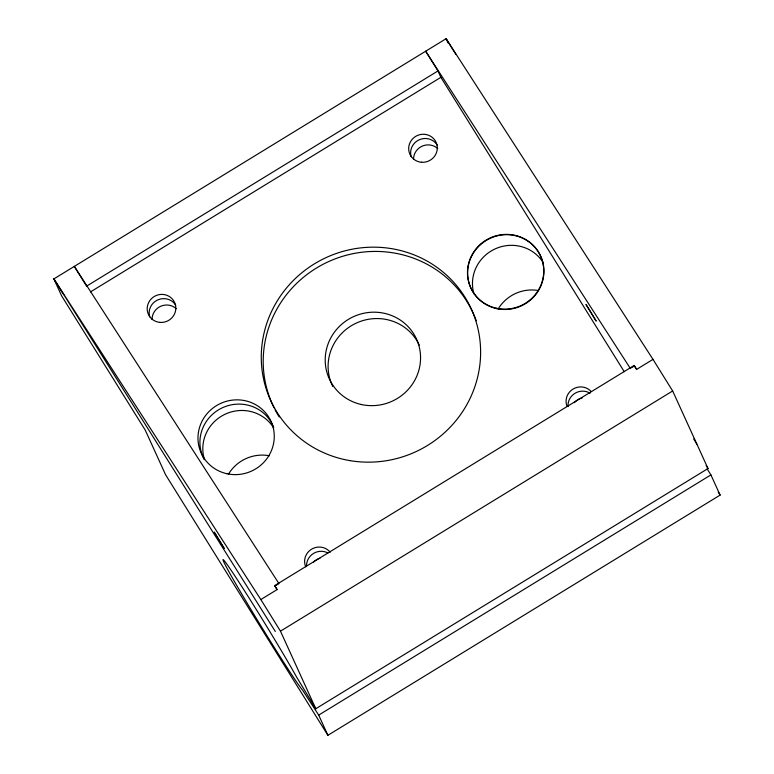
<?xml version="1.0" encoding="UTF-8"?>
<svg xmlns="http://www.w3.org/2000/svg" width="774" height="774" viewBox="0 0 774 774"><rect width="100%" height="100%" fill="white"/><g stroke="black" fill="none" stroke-linecap="round" stroke-linejoin="round"><path stroke-width="1.16" d="M327.895 735.3L165.588 474.752L145.251 430.131L61.639 295.91L53.89 278.911L446.105 38.7L652.985 359.378L672.654 390.967L708.007 468.531L315.792 708.732L296.626 677.095A76.694 2.341 58.5 0 0 233.158 573.311A76.694 2.341 58.5 0 0 245.184 599.85A76.694 2.341 58.5 0 0 302.421 689.895L318.695 715.108L327.895 735.3L720.11 495.089L710.909 474.907L707.146 468.86M630.307 368.405L425.671 51.21L437.968 70.947L86.611 286.138L74.323 266.401L278.95 583.596L275.883 585.473M90.548 291.875L440.88 77.323L437.968 70.947M275.302 631.468L53.89 278.911L260.838 599.55L277.111 589.585L274.654 585.637L634.177 365.444L636.634 369.392L652.985 359.378M631.323 367.785L634.39 365.909L634.177 365.444M315.792 708.732L280.469 631.158L672.654 390.967M318.695 715.108L710.909 474.907M634.39 365.909L636.634 369.392M53.89 278.911L63.797 294.662M455.934 54.49L446.105 38.7L448.04 42.947M693.668 438.964L696.861 444.092M706.12 465.503L708.007 468.531M718.195 492.012L720.11 495.089M440.88 77.323L624.25 371.694M274.654 585.637L277.111 589.585M260.838 599.55L280.469 631.158M305.72 566.81A14.377 13.942 -24.5 0 1 330.188 552.201M566.897 405.915A14.377 13.942 -24.5 0 1 590.997 391.296M149.701 316.847A14.377 13.942 -24.5 0 1 175.708 305.159M411.178 156.706A14.377 13.942 -24.5 0 1 437.184 145.019M306.533 565.726A14.377 13.942 -24.5 0 1 327.905 552.965M568.048 406.602A14.377 13.942 -24.5 0 1 590.098 393.231M279.23 416.963A110.237 106.918 -24.5 0 1 275.147 409.891M274.083 407.821A110.237 106.918 -24.5 0 1 330.721 260.664A110.237 106.918 -24.5 0 1 476.281 320.736M152.052 319.614A14.377 13.942 -24.5 0 1 176.288 308.72M413.529 159.473A14.377 13.942 -24.5 0 1 437.755 148.579M313.557 562.069A14.377 13.942 -24.5 0 1 319.952 558.257M574.337 402.693A14.377 13.942 -24.5 0 1 582.232 397.904M332.781 386.458A47.93 46.488 -24.5 0 1 355.701 323.368A47.93 46.488 -24.5 0 1 419.276 345.127M473.949 293.878A38.342 37.191 -24.5 0 1 495.37 248.793A38.342 37.191 -24.5 0 1 543.29 262.705M228.465 474.201A38.342 37.191 -24.5 0 1 269.429 455.78M498.117 309.058A38.342 37.191 -24.5 0 1 537.988 290.453M204.297 459.021A38.342 37.191 -24.5 0 1 225.727 413.935A38.342 37.191 -24.5 0 1 273.648 427.848M204.288 459.64A38.342 37.191 -24.5 0 1 222.312 407.801A38.342 37.191 -24.5 0 1 273.667 427.267M586.082 304.569L596.086 320.929L586.082 304.569M214.263 532.193L224.257 548.543L214.35 532.26M159.908 322.381A14.377 13.942 -24.5 0 0 174.624 302.518A14.377 13.942 -24.5 0 0 150.001 300.341A14.377 13.942 -24.5 0 0 159.908 322.381M421.375 162.24A14.377 13.942 -24.5 0 0 436.101 142.377A14.377 13.942 -24.5 0 0 411.478 140.2A14.377 13.942 -24.5 0 0 421.375 162.24M349.751 460.588A110.237 106.918 -24.5 0 0 474.733 317.582A110.237 106.918 -24.5 0 0 288.344 285.829A110.237 106.918 -24.5 0 0 349.751 460.588M361.381 404.521A47.93 46.488 -24.5 0 0 418.705 344.962A47.93 46.488 -24.5 0 0 338.557 327.257A47.93 46.488 -24.5 0 0 361.381 404.521M226.927 473.727A38.342 37.191 -24.5 0 0 272.787 426.077A38.342 37.191 -24.5 0 0 208.661 411.913A38.342 37.191 -24.5 0 0 226.927 473.727M496.415 308.246A38.342 37.191 -24.5 0 0 542.274 260.606A38.342 37.191 -24.5 0 0 478.158 246.442A38.342 37.191 -24.5 0 0 496.415 308.246M496.569 308.584A38.342 37.191 -24.5 0 0 542.429 260.935A38.342 37.191 -24.5 0 0 478.303 246.771A38.342 37.191 -24.5 0 0 496.569 308.584"/></g></svg>
